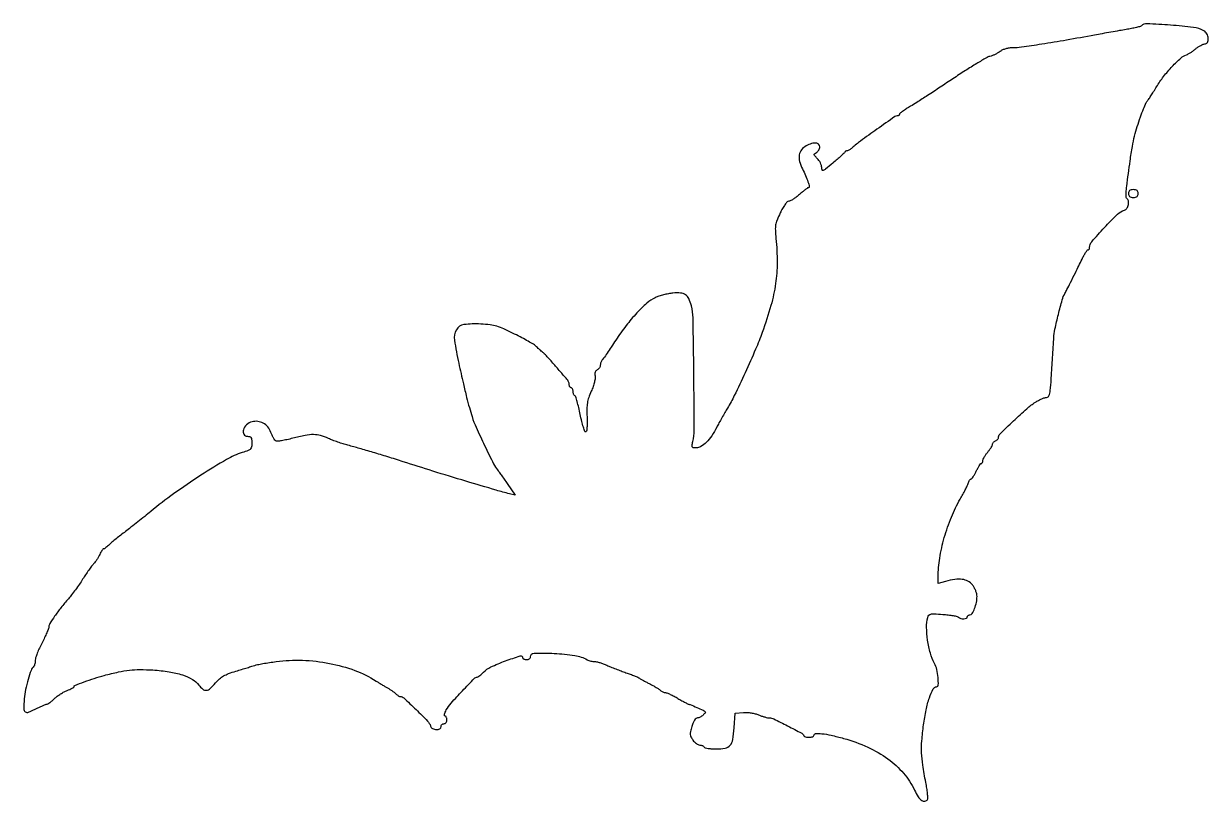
# Model space of a CAD drawing. Extents: x 0 to 610, y 0 to 400.
import ezdxf

# ---------------------------------------------------------------- set-up
doc = ezdxf.new("R2010")
doc.units = 0

msp = doc.modelspace()

# ---------------------------------------------------------------- linework, layer by layer
for points in [[(575.65448, 399.321147, -0.132315), (575.105684, 399.005251, -0.006433), (573.048933, 398.488109, -0.01009), (570.560064, 397.949072, -0.007075), (567.737814, 397.438556, 0.001772), (564.324466, 396.858432, 0.00087), (559.982358, 396.09683, 0.000863), (555.473774, 395.289915, 0.001255), (551.5, 394.561335, -0.002949), (537.038128, 391.960393, -0.004327), (524.288562, 389.858434, -0.003617), (513.883381, 388.312357, -0.035083), (509.437169, 388, 0.03385), (507.569893, 387.873439, 0.034884), (505.755906, 387.496106, 0.037178), (504.143138, 386.908952, 0.058978), (502.884859, 386.152491, -0.032216), (501.762643, 385.393439, -0.019768), (500.353966, 384.64069, -0.019789), (498.894712, 384.003573, -0.033083), (497.618003, 383.60031, 0.071666), (495.801909, 382.868845, 0.004548), (490.84793, 379.932365, 0.006604), (485.001872, 376.28851, 0.004859), (478.618003, 372.103229, -0.001777), (472.025545, 367.722853, -0.001898), (465.545601, 363.48556, -0.0018), (459.947486, 359.883734, -0.008884), (456.75, 357.921779, 0.009243), (454.546443, 356.567512, 0.014058), (452.689062, 355.303148, 0.008608), (451.209774, 354.194834, 0.23166), (451, 353.766369, -0.138318), (450.917577, 353.474123, -0.100119), (450.685907, 353.225121, -0.085824), (450.339401, 353.057466, -0.069967), (449.930746, 353, 0.15434), (448.662309, 352.598906, 0.001108), (439.432986, 346.08301, 0.004076), (431.017925, 340.010268, 0.02349), (426.75, 336.557315, -0.023655), (426.012734, 335.961235, -0.026015), (425.244792, 335.457461, -0.026671), (424.54997, 335.099925, -0.10587), (424.083333, 335, 0.074093), (423.707985, 334.944072, 0.061224), (423.338021, 334.779688, 0.062911), (423.02899, 334.536824, 0.090455), (422.833333, 334.25, -0.099387), (422.505582, 333.787342, -0.003574), (420.908854, 332.302286, -0.006449), (418.977274, 330.576694, -0.004462), (416.75, 328.672677, -0.003462), (413.007605, 325.574732, -0.076571), (411.791744, 324.85957, -0.427129), (411.212978, 325.123952, -0.083935), (411, 326.383722, 0.07206), (410.836997, 327.508876, 0.040916), (410.339063, 328.794461, 0.039881), (409.611158, 330.033855, 0.052095), (408.75, 331.025977, -0.012592), (407.424035, 332.329947, -0.153204), (407.108502, 332.959616, -0.26946), (407.30599, 333.475002, -0.041498), (408.25, 334.114622, 0.074699), (408.919408, 334.635954, 0.055644), (409.485938, 335.383011, 0.055987), (409.87037, 336.230644, 0.078645), (410, 337.04969, 0.205599), (409.437087, 338.360778, 0.174919), (408.048087, 338.970051, 0.096395), (405.830586, 338.691046, 0.039994), (403.033613, 337.517382, 0.107099), (400.635837, 335.53585, 0.125558), (399.444122, 332.84539, 0.104785), (399.582605, 329.522157, 0.058258), (401.043144, 325.720964, -0.017225), (402.733341, 322.21105, -0.025693), (403.942685, 319.02675, -0.024328), (404.613543, 316.534415, -0.469831), (404.180194, 315.980816, 0.147876), (403.75729, 315.839815, 0.006947), (402.528018, 314.944778, 0.010951), (401.088675, 313.815809, 0.007607), (399.510929, 312.480816, -0.01707), (397.87289, 311.147163, -0.020813), (396.249812, 310.018629, -0.019845), (394.830275, 309.19401, -0.120041), (394.010929, 308.986856, 0.208222), (393.250077, 308.647742, 0.027495), (392.1059, 307.24998, 0.027572), (390.8522, 305.319037, 0.018268), (389.621543, 302.979209, 0.015887), (387.997829, 299.302829, 0.055165), (387.295954, 296.804791, 0.052274), (387.138234, 294.145445, 0.013252), (387.448697, 289.823868, -0.024274), (388.065324, 277.422363, -0.03657), (387.287477, 266.632531, -0.033457), (384.869814, 255.39779, -0.016535), (380.388554, 241.5, -0.015751), (376.968577, 232.849336, -0.005602), (371.556783, 220.704378, -0.005085), (366.002421, 208.923361, -0.025212), (362.483781, 202.5, 0.00631), (361.127615, 200.232102, 0.003916), (359.590392, 197.537822, 0.003928), (358.114694, 194.854431, 0.007079), (356.953771, 192.628757, -0.032074), (354.419131, 188.310255, -0.047447), (351.626707, 184.924809, -0.057576), (348.842729, 182.713524, -0.139959), (346.343622, 182, -0.034318), (344.899524, 182.099234, -0.244231), (344.345306, 182.49181, -0.167626), (344.231478, 183.280986, -0.015243), (344.670545, 185.25, 0.063907), (345.394793, 191.145188, 0.001394), (345.157737, 220.100325, 0.001491), (344.755634, 248.911461, 0.058943), (343.902813, 255.204998, 0.04612), (342.591997, 258.856969, 0.134716), (340.873395, 260.878397, 0.132299), (338.342966, 261.760146, 0.043797), (334.37667, 261.699427, 0.022172), (332.092137, 261.360735, 0.015589), (329.557322, 260.786721, 0.015769), (327.161354, 260.083702, 0.031541), (325.328971, 259.351817, 0.068317), (320.987131, 256.510361, 0.026142), (315.783091, 251.482501, 0.023706), (310.285068, 244.993835, 0.018777), (304.957886, 237.5, -0.001696), (302.622219, 233.964617, -0.0023), (300.487558, 230.788961, -0.001534), (298.675644, 228.137582, -0.02564), (298.02787, 227.292206, 0.051025), (297.634218, 226.720654, 0.034377), (297.301937, 226.000775, 0.034607), (297.074627, 225.251444, 0.056395), (297, 224.591896, -0.094005), (296.878758, 223.952726, -0.056118), (296.515399, 223.266611, -0.05348), (295.981255, 222.64014, -0.062008), (295.350296, 222.17616, 0.083098), (294.67624, 221.635499, 0.098917), (294.263518, 220.933944, 0.090115), (294.129355, 220.074371, 0.05778), (294.271016, 219.071634, -0.098365), (294.344713, 217.838233, -0.026507), (293.973848, 215.903813, -0.024669), (293.288425, 213.621486, -0.01883), (292.323951, 211.197838, 0.020862), (291.020219, 207.882534, 0.042502), (290.333881, 205.172023, 0.038297), (290.076978, 202.209183, 0.014032), (290.153231, 198.002674, -0.011158), (290.226033, 194.953603, -0.021247), (290.125687, 192.503264, -0.018569), (289.902325, 190.659385, -0.288016), (289.50088, 190.200319, -0.396573), (289.034137, 190.433715, -0.011486), (288.253331, 192.72045, -0.017277), (287.436127, 195.655927, -0.010283), (286.656926, 199.200319, 0.008121), (285.884336, 202.788532, 0.012462), (285.087862, 205.866135, 0.006931), (284.329122, 208.390049, 0.232135), (283.906046, 208.833333, -0.150674), (283.558527, 209.098414, -0.059382), (283.266151, 209.631771, -0.05166), (283.067013, 210.325362, -0.044119), (283, 211.083333, 0.050201), (282.926177, 211.816758, 0.070178), (282.70625, 212.436979, 0.090315), (282.38175, 212.854207, 0.184457), (282, 213, -0.154765), (281.618614, 213.120948, -0.09778), (281.29375, 213.461607, -0.080164), (281.074515, 213.97055, -0.061768), (281, 214.571429, 0.064805), (280.909378, 215.267684, 0.038016), (280.632812, 216.062512, 0.037387), (280.228541, 216.828565, 0.051613), (279.75, 217.440772, -0.011569), (279.018449, 218.236411, -0.001607), (277.545313, 219.925863, -0.00184), (275.814548, 221.938618, -0.001559), (274, 224.078054, 0.006414), (272.102341, 226.271937, 0.006143), (270.121862, 228.448611, 0.006099), (268.327552, 230.3262, 0.021895), (267.116979, 231.45871, -0.002747), (266.114405, 232.327108, -0.002383), (265.072549, 233.248412, -0.002398), (264.13708, 234.091715, -0.007029), (263.503588, 234.684819, 0.060073), (262.610712, 235.358723, 0.004197), (259.877324, 236.917023, 0.005904), (256.571589, 238.714129, 0.004408), (252.88661, 240.620022, 0.009499), (247.332776, 243.299429, 0.035625), (243.710869, 244.659772, 0.041853), (240.232313, 245.380889, 0.016859), (235.394619, 245.803015, 0.046014), (226.768228, 245.469515, 0.236372), (222.920601, 242.866323, 0.164112), (221.90076, 237.45921, 0.020816), (224.060922, 225.623785, 0.001384), (226.486315, 215.023073, 0.004543), (228.171148, 208.040867, 0.006688), (229.563623, 202.790362, 0.00915), (230.966598, 198.104557, 0.028335), (233.066651, 192.623076, 0.005796), (237.432821, 183.20533, 0.004105), (242.047934, 173.746097, 0.05957), (244.089462, 170.637712, -0.018498), (244.664274, 169.90185, -0.0019), (245.950354, 168.109285, -0.002367), (247.464906, 165.959772, -0.001889), (249.078394, 163.627939), (253.108796, 157.755878), (250.304398, 158.406376, -0.014449), (243.41382, 160.215981, -0.001599), (227.796997, 164.857779, -0.002113), (210.766205, 170.05775, -0.002902), (195.5, 174.886855, 0.002614), (187.539159, 177.410138, 0.003056), (179.956139, 179.71938, 0.003302), (173.012282, 181.73786, 0.005144), (167, 183.375926, -0.012369), (164.566503, 184.076865, -0.008074), (161.79375, 184.999823, -0.008121), (159.117786, 185.98792, -0.015348), (157, 186.884939, 0.041059), (152.956249, 188.357699, 0.065699), (149.320688, 188.855177, 0.050224), (145.035293, 188.444321, 0.015057), (138.636913, 186.972765, -0.009812), (135.599687, 186.240611, -0.014064), (132.879687, 185.72089, -0.009846), (130.622634, 185.400564, -0.170335), (129.906447, 185.557819, -0.108032), (129.432865, 186.015939, -0.017508), (128.757373, 187.113382, -0.018615), (128.044253, 188.484796, -0.01542), (127.385907, 189.993542, 0.075978), (125.732993, 192.799959, 0.09468), (123.418799, 194.741513, 0.098867), (120.63569, 195.639679, 0.090491), (117.627364, 195.44261, 0.126066), (114.850088, 193.937209, 0.129265), (113.17046, 191.29454, 0.2149), (113.430148, 189.032338, 0.263836), (115.25, 187.997057, -0.066269), (116.417184, 187.840123, -0.177455), (117.090839, 187.361986, -0.121644), (117.444701, 186.422424, -0.024354), (117.569782, 184.62287, -0.041316), (117.444781, 182.605718, -0.161552), (116.892577, 181.504516, -0.106035), (115.649507, 180.700064, -0.012948), (112.569782, 179.620361, 0.054373), (104.57611, 176.051184, 0.010952), (91.284922, 167.893493, 0.012176), (77.25993, 158.365565, 0.01799), (65.482392, 149.280277, -0.003356), (62.372503, 146.732728, -0.002264), (58.791423, 143.865847, -0.00228), (55.3028, 141.12464, -0.004534), (52.509688, 138.990852, 0.004945), (50.047238, 137.106462, 0.004824), (47.601895, 135.15825, 0.00476), (45.487148, 133.406125, 0.017971), (44.214234, 132.25, -0.01426), (43.279538, 131.388319, -0.018812), (42.377537, 130.660937, -0.016462), (41.597522, 130.117979, -0.144793), (41.198657, 130, 0.216956), (40.851826, 129.842073, 0.027175), (40.331258, 129.173928, 0.027984), (39.772012, 128.265025, 0.019732), (39.24344, 127.187841, -0.024638), (38.625141, 125.958433, -0.01555), (37.790439, 124.585773, -0.01561), (36.883507, 123.284443, -0.027544), (36.045046, 122.278727, 0.026165), (35.055478, 121.098385, 0.006656), (33.578874, 119.081992, 0.006767), (31.95224, 116.730841, 0.006805), (30.392933, 114.340886, -0.009851), (28.714574, 111.802382, -0.006849), (26.724184, 109.000041, -0.00691), (24.739093, 106.362025, -0.014153), (23.097215, 104.36138, 0.011339), (19.222414, 99.693713, 0.015464), (15.960255, 95.305395, 0.012446), (13.485765, 91.556642, 0.14055), (13, 89.862692, -0.093254), (12.833135, 88.975789, -0.008376), (11.971875, 86.872721, -0.010666), (10.840443, 84.384526, -0.00813), (9.5, 81.708422, 0.012963), (8.160072, 78.967502, 0.014881), (7.028125, 76.282798, 0.014071), (6.205061, 73.964231, 0.078403), (6, 72.664536, -0.027758), (5.947513, 71.719837, -0.029753), (5.790663, 70.808787, -0.031135), (5.562288, 70.049675, -0.108148), (5.287363, 69.620696, 0.106667), (3.893626, 67.459941, 0.018414), (2.336418, 62.81564, 0.020816), (1.02335, 57.565281, 0.028565), (0.313688, 52.75, 0.018511), (0.052749, 47.754933, 0.246916), (0.857604, 46.166425, 0.257886), (2.593796, 45.969569, 0.01997), (7, 48, -0.009545), (8.574741, 48.76585, -0.011968), (10.064053, 49.4125, -0.010211), (11.328131, 49.895932, -0.086428), (11.925684, 50, 0.140486), (12.481063, 50.159188, 0.018267), (13.512301, 50.856886, 0.02011), (14.698905, 51.80001, 0.015565), (15.915151, 52.917058, -0.030653), (17.316105, 54.12793, -0.02003), (19.065599, 55.354355, -0.020158), (20.874118, 56.416532, -0.035954), (22.44963, 57.117946, 0.015786), (23.810011, 57.659005, 0.023636), (24.957079, 58.223575, 0.020456), (25.823263, 58.749343, 0.251177), (26, 59.078963, -0.308691), (26.448136, 59.735662, -0.004223), (31.219163, 61.557183, -0.011454), (36.398959, 63.350836, -0.012557), (41.5, 64.847174, -0.0108), (48.938114, 66.656556, -0.026405), (54.496013, 67.577607, -0.028508), (59.862966, 67.870008, -0.014635), (66.598201, 67.655476, -0.023152), (75.011652, 66.748336, -0.04075), (81.808436, 65.119902, -0.051043), (86.938438, 62.837542, -0.103758), (90.220106, 59.91616, 0.061306), (92.275561, 57.749641, 0.205474), (94.113856, 57.213196, 0.155548), (96.122775, 58.134523, 0.032106), (98.86135, 60.970167, -0.033835), (100.906521, 63.073241, -0.051419), (102.966257, 64.571761, -0.042696), (105.557922, 65.794645, -0.016112), (109.36135, 67.06907, 0.000937), (112.277715, 67.948787, 0.00099), (115.137396, 68.823443, 0.000944), (117.599012, 69.586774, 0.004508), (119, 70.038012, -0.030673), (120.466027, 70.426881, -0.005358), (123.276016, 70.959262, -0.005798), (126.59083, 71.510981, -0.005173), (130.046011, 72.00842, -0.04225), (143.653878, 72.664702, -0.039062), (157.549298, 71.068888, -0.040276), (170.555742, 67.428093, -0.054159), (181.5, 61.983171, 0.004347), (182.862601, 61.126659, 0.002652), (184.485637, 60.137862, 0.002657), (186.104617, 59.174956, 0.004708), (187.451103, 58.400737, -0.013365), (188.681437, 57.664675, -0.011425), (189.937853, 56.825768, -0.011576), (191.04515, 56.010394, -0.031893), (191.772532, 55.370325, 0.024429), (192.35097, 54.845808, 0.027583), (192.955688, 54.402533, 0.028407), (193.504903, 54.087636, 0.116472), (193.876011, 54, -0.188523), (195.825842, 53.237734, -0.006051), (202.084211, 47.319817, -0.008136), (208.033231, 41.365794, -0.115858), (209.562495, 38.803095, 0.19422), (210.608653, 37.538108, 0.11056), (212.547409, 36.989185, 0.132758), (214.302254, 37.360077, 0.281754), (215, 38.5, -0.099038), (215.114514, 39.072457, -0.097945), (215.440625, 39.559375, -0.097945), (215.927543, 39.885486, -0.099038), (216.5, 40, 0.130775), (217.075754, 40.153209, 0.10214), (217.5625, 40.583333, 0.08892), (217.888136, 41.230589, 0.072314), (218, 42, 0.050855), (217.921961, 42.765281, 0.070808), (217.689643, 43.4125, 0.090901), (217.34676, 43.847695, 0.182534), (216.943464, 44, -0.386801), (216.679798, 44.239859, -0.082962), (216.727743, 44.913486, -0.048333), (217.074824, 45.916334, -0.024101), (217.693464, 47.110525, -0.049524), (220.233301, 50.629819, -0.007972), (225.945611, 56.885277, -0.003465), (232.144212, 63.369006, -0.19777), (233.633935, 64.017277, 0.140048), (234.101327, 64.160953, 0.020245), (234.922969, 64.743823, 0.021633), (235.859591, 65.533929, 0.016988), (236.805959, 66.466364, -0.094647), (240.615359, 69.204516, -0.020505), (248.135274, 72.32633, -0.014617), (255.698886, 74.860168, -0.5032), (257, 73.894689, 0.208674), (257.14926, 73.552622, 0.082), (257.5875, 73.262815, 0.062472), (258.234331, 73.065656, 0.042796), (259, 73, 0.069329), (259.764403, 73.106502, 0.085423), (260.4125, 73.417418, 0.100004), (260.845831, 73.879116, 0.139486), (261, 74.420996, -0.408182), (262.883488, 76.343761, -0.017578), (273.271682, 76.192957, -0.024744), (283.865997, 75.13911, -0.090188), (290.236431, 72.967651, 0.04063), (291.05128, 72.596713, 0.024238), (292.070388, 72.284248, 0.024166), (293.12283, 72.070121, 0.038117), (294.041295, 72, -0.0576), (295.112607, 71.876173, -0.016358), (296.734447, 71.439759, -0.016247), (298.546984, 70.822838, -0.016536), (300.304864, 70.092795, 0.009753), (302.315061, 69.22582, 0.004623), (304.937194, 68.183264, 0.004579), (307.701032, 67.142851, 0.006464), (310.183457, 66.270466, -0.00709), (312.45598, 65.468648, -0.008341), (314.584133, 64.643078, -0.007458), (316.355706, 63.890615, -0.050359), (317.183457, 63.419748, 0.023613), (317.937466, 62.935797, 0.005097), (319.288266, 62.174521, 0.005308), (320.872064, 61.324865, 0.00505), (322.5, 60.49449, -0.010648), (324.128283, 59.640832, -0.010756), (325.71317, 58.721392, -0.010608), (327.057678, 57.862619, -0.042266), (327.821429, 57.252412, 0.045374), (328.4291, 56.773052, 0.035952), (329.161404, 56.367896, 0.037091), (329.901651, 56.089837, 0.071415), (330.527422, 56, -0.096886), (331.337836, 55.841477, -0.011921), (332.999875, 55.11875, -0.013734), (334.950386, 54.148763, -0.010951), (337, 53, 0.004446), (338.989891, 51.850441, 0.006582), (340.7564, 50.88125, 0.00327), (342.265849, 50.091379, 0.119454), (342.642877, 50, -0.102467), (343.346991, 49.854172, -0.002071), (346.690111, 48.39086, -0.003279), (349.900518, 46.944513, -0.05573), (350.892501, 46.348285, -0.406301), (350.996289, 45.644466, -0.055713), (349.897573, 44.433302, -0.050029), (348.379889, 43.343489, -0.131444), (347.09587, 43, 0.170152), (346.290816, 42.717869, 0.076904), (345.524261, 41.883626, 0.052578), (344.800059, 40.507962, 0.023106), (344.125856, 38.560684, 0.015502), (343.442823, 35.95226, 0.075457), (343.329458, 34.432948, 0.100223), (343.689335, 33.161979, 0.038485), (344.657541, 31.592109, 0.039078), (345.487469, 30.622019, 0.039491), (346.455504, 29.796588, 0.042519), (347.412507, 29.220166, 0.11008), (348.190983, 29.031425, -0.052625), (348.883654, 28.945277, -0.04784), (349.566787, 28.715481, -0.050935), (350.140631, 28.385483, -0.098708), (350.5, 28, 0.195023), (351.034086, 27.608943, 0.021279), (352.555757, 27.29375, 0.023535), (354.473955, 27.072889, 0.016895), (356.630446, 27, 0.044838), (361.341212, 27.423294, 0.172463), (363.853126, 28.86418, 0.136012), (365.229543, 31.802578, 0.024197), (365.95909, 37.887662), (366.5, 45.5), (370.655552, 45.802883, -0.035396), (372.517089, 45.806597, -0.02218), (374.682154, 45.560635, -0.022233), (376.803376, 45.126374, -0.037365), (378.527676, 44.552883, 0.014979), (380.079424, 43.958461, 0.01485), (381.668429, 43.456159, 0.01487), (383.08247, 43.100008, 0.054303), (384.000586, 43, -0.113715), (386.331727, 42.462885, -0.005555), (393.463389, 38.893702, -0.004128), (400.689986, 35.100261, -0.175681), (401.833333, 33.826094, 0.258271), (402.65544, 33.158871, 0.05253), (404.595571, 33.020273, 0.05507), (406.44944, 33.288477, 0.341713), (407, 34, -0.394956), (407.857447, 34.91617, -0.042089), (411.049598, 34.858913, -0.030504), (415.835403, 34.071579, -0.012056), (422.30416, 32.432549, -0.03802), (434.77185, 27.90595, -0.05157), (445.116018, 21.882313, -0.057184), (453.162308, 14.46699, -0.067594), (458.802891, 5.800204, 0.031735), (460.704301, 2.364117, 0.095595), (462.540471, 0.430226, 0.205567), (464.155105, 0.077262, 0.209735), (465.505135, 1.008308, 0.155281), (465.687437, 1.735991, 0.009501), (465.50266, 3.994547, 0.013414), (465.153488, 6.719174, 0.009483), (464.621622, 9.758308, -0.010024), (463.065364, 18.707914, -0.028219), (462.458544, 25.029429, -0.029976), (462.585301, 31.164257, -0.012567), (463.457483, 39.382897, -0.01836), (464.76316, 47.101379, -0.031521), (466.486098, 53.392517, -0.034145), (468.379652, 57.888767, -0.283211), (470.184141, 59, 0.407522), (471.062189, 59.858168, 0.027517), (470.938539, 63.706285, 0.033122), (470.289779, 67.903336, 0.068075), (469.134494, 71.014809, -0.054354), (467.001356, 76.311471, -0.031649), (465.565051, 83.017903, -0.03174), (465.004101, 89.660663, -0.07082), (465.612895, 94.683498, -0.10294), (466.217218, 95.88155, -0.174667), (467.16205, 96.464238, -0.065366), (468.933049, 96.599495, -0.005981), (473.349241, 96.306348, -0.010284), (476.157417, 96.027961, -0.013943), (478.678527, 95.653991, -0.010853), (480.741145, 95.242634, -0.131892), (481.45, 94.87285, 0.119182), (482.632102, 94.218051, 0.074273), (484.212518, 94.026948, 0.090071), (485.532914, 94.305061, 0.304834), (486, 95, -0.129029), (486.100078, 95.381358, -0.100711), (486.381614, 95.70625, -0.08898), (486.802763, 95.92472, -0.075403), (487.299112, 96, 0.266409), (488.494046, 96.685322, 0.04023), (489.738221, 99.267984, 0.041294), (490.681924, 102.477457, 0.051328), (490.995033, 105.570998, 0.062776), (490.824557, 106.905227, 0.032473), (490.298991, 108.505133, 0.031684), (489.535419, 110.103514, 0.041477), (488.632504, 111.446475, 0.100259), (486.334344, 113.367015, 0.092001), (483.399155, 114.31627, 0.069127), (479.619634, 114.283265, 0.031012), (474.75, 113.251593), (471, 112.210622), (471, 115.564463, -0.040672), (471.784647, 125.19454, -0.028335), (474.157701, 135.843909, -0.027926), (477.784806, 146.373283, -0.034806), (482.350898, 155.655411, 0.007092), (483.702928, 158.058029, 0.007596), (484.95483, 160.44409, 0.007258), (485.968739, 162.524503, 0.035117), (486.442322, 163.75, -0.029377), (486.763955, 164.611553, -0.040239), (487.158063, 165.339063, -0.04561), (487.563228, 165.852515, -0.205726), (487.906506, 166, 0.230675), (488.302125, 166.192776, 0.01797), (489.012863, 167.17163, 0.021628), (489.800935, 168.460367, 0.014702), (490.589119, 169.988527, -0.014181), (491.375725, 171.517537, -0.020877), (492.158991, 172.808794, -0.01699), (492.864346, 173.794773, -0.229019), (493.25, 173.988527, 0.181403), (493.536353, 174.100979, 0.08924), (493.779688, 174.414717, 0.069913), (493.944591, 174.877834, 0.050662), (494, 175.423275, -0.105371), (494.157224, 176.161041, -0.024333), (494.734375, 177.301218, -0.02408), (495.543043, 178.575726, -0.021493), (496.5, 179.817631, 0.017306), (497.457143, 181.038505, 0.020904), (498.265625, 182.249959, 0.020054), (498.853652, 183.309699, 0.117151), (499, 183.925741, -0.114655), (499.110979, 184.403344, -0.065765), (499.440625, 184.897851, -0.06029), (499.926442, 185.333539, -0.061129), (500.5, 185.638374, 0.058181), (501.073603, 185.938924, 0.059048), (501.559375, 186.36226, 0.065087), (501.889393, 186.838472, 0.119571), (502, 187.294373, -0.200393), (502.725975, 189.033011, -0.003973), (509.750267, 195.868219, -0.009374), (516.611471, 202.197102, -0.040827), (521.02681, 205.516925, -0.019302), (522.669633, 206.467378, -0.020339), (524.352901, 207.270597, -0.020471), (525.853844, 207.84176, -0.080845), (526.826109, 208, 0.308804), (528.041814, 208.829975, 0.063164), (528.711669, 211.491262, 0.014804), (529.250376, 217.406771, 0.000621), (530.516829, 238.5, -0.037027), (531.142256, 243.183693, -0.009127), (532.874656, 250.752083, -0.007676), (534.851991, 258.226331, -0.061686), (536.225263, 261.5, 0.012315), (537.301245, 263.489478, 0.002372), (539.143562, 267.148827, 0.001985), (541.641754, 272.22047, 0.000774), (545.056304, 279.25, -0.013116), (545.996601, 281.070069, -0.019557), (546.921093, 282.604688, -0.015123), (547.749096, 283.785464, -0.236517), (548.177255, 284, 0.153858), (548.491034, 284.098896, 0.097947), (548.758319, 284.377379, 0.080475), (548.938674, 284.79347, 0.062181), (549, 285.284695, -0.179563), (550.075088, 288.181796, -0.010024), (556.602394, 295.464892, -0.012458), (563.354294, 302.349176, -0.116234), (566.898754, 304.467866, 0.169819), (568.199979, 305.444309, 0.095787), (568.976564, 307.283062, 0.100984), (568.990622, 309.197678, 0.208776), (568.155465, 310.403917, -0.237641), (567.859758, 310.885584, -0.017687), (567.782575, 312.472496, -0.021503), (567.841694, 314.457702, -0.014499), (568.071996, 316.712934, -0.001912), (569.845246, 329.808858, -0.009084), (571.024541, 337.278865, -0.015379), (572.13091, 342.586629, -0.018443), (573.507343, 347.5, -0.007267), (575.159912, 352.411759, -0.011652), (576.727487, 356.546386, -0.010192), (578.118613, 359.78177, -0.097183), (578.988714, 361, 0.059393), (579.321657, 361.399054, 0.001706), (580.52468, 363.2625, 0.003431), (581.919899, 365.473165, 0.002352), (583.474089, 368, -0.028848), (587.063042, 373.196692, -0.022297), (591.533206, 378.432576, -0.020285), (595.92971, 382.772972, -0.108189), (598.835397, 384.447757, 0.049218), (599.768055, 384.848347, 0.016781), (601.035157, 385.603765, 0.016498), (602.387151, 386.536988, 0.018284), (603.627718, 387.527355, -0.02711), (604.855907, 388.472852, -0.027723), (606.17033, 389.272294, -0.028831), (607.383989, 389.83384, -0.094028), (608.25, 389.998779, 0.273772), (609.646169, 390.826497, 0.144563), (610.088774, 392.86244, 0.109574), (609.370212, 395.258571, 0.146708), (607.75, 396.829103, 0.088634), (602.425018, 398.486146, 0.011848), (590.681582, 399.678462, 0.007535), (578.540465, 400.437279, 0.211247)], [(569, 313, 0.07578), (569.142566, 312.064742, 0.149477), (569.5625, 311.45, 0.124434), (570.317234, 311.106468, 0.044917), (571.5, 311, 0.044917), (572.682766, 311.106468, 0.124434), (573.4375, 311.45, 0.149477), (573.857434, 312.064742, 0.07578), (574, 313, 0.07578), (573.857434, 313.935258, 0.149477), (573.4375, 314.55, 0.124434), (572.682766, 314.893532, 0.044917), (571.5, 315, 0.044917), (570.317234, 314.893532, 0.124434), (569.5625, 314.55, 0.149477), (569.142566, 313.935258, 0.07578)]]:
    msp.add_lwpolyline(points, format="xyb", close=True)

doc.saveas('drawing.dxf')
